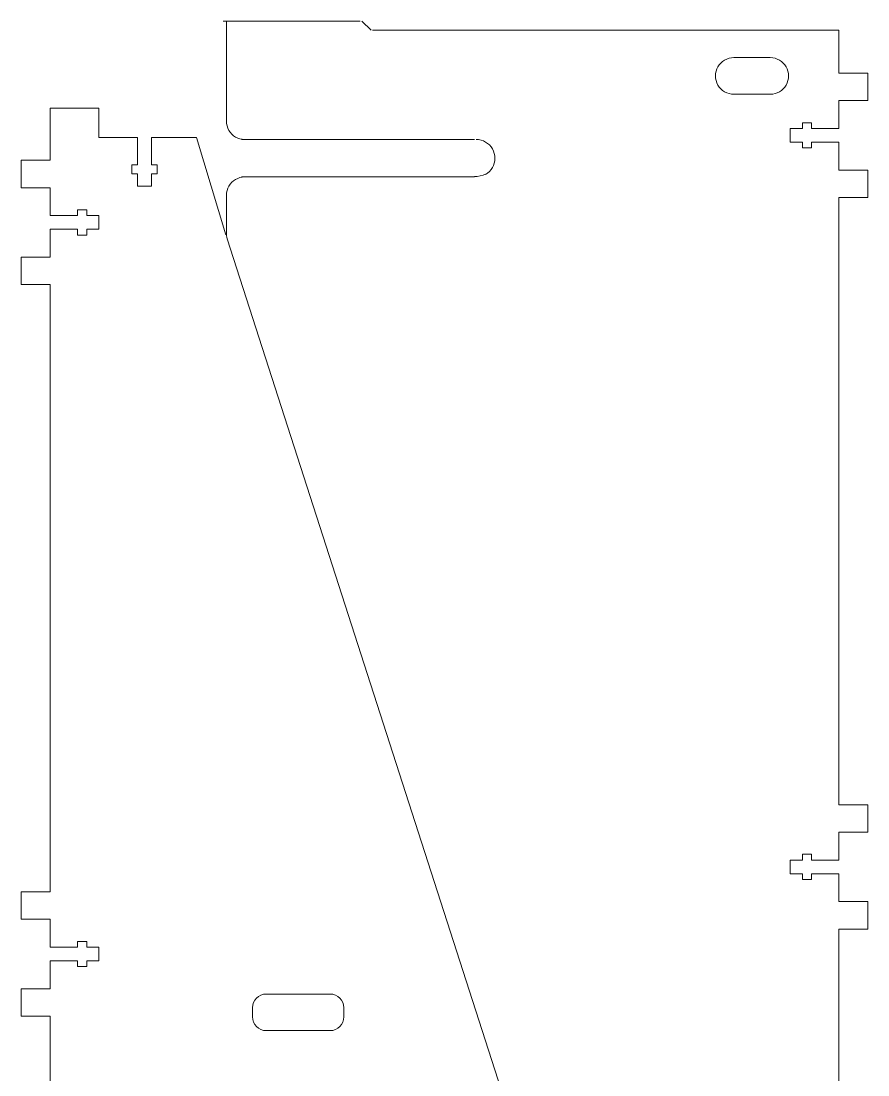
# Model space of a CAD drawing. Header units: inches. Extents: x -222 to 489, y -198 to 427.
# Drawn here: x 304.1 to 489.3, y 196.3 to 426.7 of the extents above; entities that cross this region are included whole.
import ezdxf

# ---------------------------------------------------------------- set-up
doc = ezdxf.new("R2010")
doc.units = ezdxf.units.IN
doc.header["$MEASUREMENT"] = 0

# ---------------------------------------------------------------- blocks, each defined once
blk = doc.blocks.new('block 556')
at = {"lineweight": 0}
blk.add_open_spline([(403.29, 392.72), (404, 392.72), (405.07, 392.91), (405.69, 393.27)], degree=3, dxfattribs=at)
blk = doc.blocks.new('block 557')
at = {"lineweight": 0}
blk.add_lwpolyline([(380.65, 424.73), (378.65, 426.73)], dxfattribs=at)
blk = doc.blocks.new('block 559')
at = {"lineweight": 0}
blk.add_lwpolyline([(467.96, 418.73), (459.97, 418.73)], dxfattribs=at)
blk = doc.blocks.new('block 560')
at = {"lineweight": 0}
blk.add_open_spline([(459.97, 418.73), (459.27, 418.73), (458.57, 418.55), (457.97, 418.2)], degree=3, dxfattribs=at)
blk = doc.blocks.new('block 561')
at = {"lineweight": 0}
blk.add_open_spline([(457.97, 418.2), (457.36, 417.85), (456.85, 417.34), (456.5, 416.73)], degree=3, dxfattribs=at)
blk = doc.blocks.new('block 562')
at = {"lineweight": 0}
blk.add_open_spline([(456.5, 416.73), (456.15, 416.13), (455.97, 415.43), (455.97, 414.73)], degree=3, dxfattribs=at)
blk = doc.blocks.new('block 563')
at = {"lineweight": 0}
blk.add_open_spline([(455.97, 414.73), (455.97, 414.04), (456.15, 413.34), (456.5, 412.74)], degree=3, dxfattribs=at)
blk = doc.blocks.new('block 564')
at = {"lineweight": 0}
blk.add_open_spline([(456.5, 412.74), (456.85, 412.13), (457.36, 411.62), (457.97, 411.27)], degree=3, dxfattribs=at)
blk = doc.blocks.new('block 565')
at = {"lineweight": 0}
blk.add_open_spline([(457.97, 411.27), (458.57, 410.92), (459.27, 410.74), (459.97, 410.74)], degree=3, dxfattribs=at)
blk = doc.blocks.new('block 566')
at = {"lineweight": 0}
blk.add_lwpolyline([(459.97, 410.74), (467.96, 410.74)], dxfattribs=at)
blk = doc.blocks.new('block 567')
at = {"lineweight": 0}
blk.add_open_spline([(467.96, 410.74), (468.66, 410.74), (469.36, 410.92), (469.96, 411.27)], degree=3, dxfattribs=at)
blk = doc.blocks.new('block 568')
at = {"lineweight": 0}
blk.add_open_spline([(469.96, 411.27), (470.57, 411.62), (471.08, 412.13), (471.43, 412.74)], degree=3, dxfattribs=at)
blk = doc.blocks.new('block 569')
at = {"lineweight": 0}
blk.add_open_spline([(471.43, 412.74), (471.77, 413.34), (471.96, 414.04), (471.96, 414.73)], degree=3, dxfattribs=at)
blk = doc.blocks.new('block 570')
at = {"lineweight": 0}
blk.add_open_spline([(471.96, 414.73), (471.96, 415.43), (471.77, 416.13), (471.43, 416.73)], degree=3, dxfattribs=at)
blk = doc.blocks.new('block 571')
at = {"lineweight": 0}
blk.add_open_spline([(471.43, 416.73), (471.08, 417.34), (470.57, 417.85), (469.96, 418.2)], degree=3, dxfattribs=at)
blk = doc.blocks.new('block 572')
at = {"lineweight": 0}
blk.add_open_spline([(469.96, 418.2), (469.36, 418.55), (468.66, 418.73), (467.96, 418.73)], degree=3, dxfattribs=at)
blk = doc.blocks.new('block 573')
at = {"lineweight": 0}
blk.add_open_spline([(353.02, 392.64), (352.32, 392.65), (351.62, 392.46), (351.02, 392.11)], degree=3, dxfattribs=at)
blk = doc.blocks.new('block 574')
at = {"lineweight": 0}
blk.add_open_spline([(351.02, 392.11), (350.41, 391.76), (349.9, 391.25), (349.55, 390.65)], degree=3, dxfattribs=at)
blk = doc.blocks.new('block 575')
at = {"lineweight": 0}
blk.add_open_spline([(349.55, 390.65), (349.2, 390.04), (349.02, 389.34), (349.02, 388.65)], degree=3, dxfattribs=at)
blk = doc.blocks.new('block 576')
at = {"lineweight": 0}
blk.add_lwpolyline([(403.29, 392.64), (352.31, 392.64)], dxfattribs=at)
blk = doc.blocks.new('block 577')
at = {"lineweight": 0}
blk.add_open_spline([(405.69, 393.19), (406.31, 393.55), (406.83, 394.07), (407.19, 394.69)], degree=3, dxfattribs=at)
blk = doc.blocks.new('block 578')
at = {"lineweight": 0}
blk.add_open_spline([(407.19, 394.69), (407.55, 395.31), (407.74, 396.03), (407.74, 396.74)], degree=3, dxfattribs=at)
blk = doc.blocks.new('block 579')
at = {"lineweight": 0}
blk.add_open_spline([(407.74, 396.74), (407.74, 397.46), (407.55, 398.17), (407.19, 398.79)], degree=3, dxfattribs=at)
blk = doc.blocks.new('block 580')
at = {"lineweight": 0}
blk.add_open_spline([(407.19, 398.79), (406.83, 399.41), (406.31, 399.93), (405.69, 400.29)], degree=3, dxfattribs=at)
blk = doc.blocks.new('block 581')
at = {"lineweight": 0}
blk.add_open_spline([(405.69, 400.29), (405.07, 400.65), (404.35, 400.84), (403.64, 400.84)], degree=3, dxfattribs=at)
blk = doc.blocks.new('block 582')
at = {"lineweight": 0}
blk.add_lwpolyline([(352.31, 400.84), (403.29, 400.84)], dxfattribs=at)
blk = doc.blocks.new('block 583')
at = {"lineweight": 0}
blk.add_open_spline([(349.02, 404.84), (349.02, 404.14), (349.2, 403.44), (349.55, 402.84)], degree=3, dxfattribs=at)
blk = doc.blocks.new('block 584')
at = {"lineweight": 0}
blk.add_open_spline([(349.55, 402.84), (349.9, 402.24), (350.41, 401.72), (351.02, 401.38)], degree=3, dxfattribs=at)
blk = doc.blocks.new('block 585')
at = {"lineweight": 0}
blk.add_open_spline([(351.02, 401.38), (351.62, 401.03), (352.32, 400.84), (353.02, 400.84)], degree=3, dxfattribs=at)
blk = doc.blocks.new('block 586')
at = {"lineweight": 0}
blk.add_lwpolyline([(349.02, 426.73), (349.02, 404.84)], dxfattribs=at)
blk = doc.blocks.new('block 587')
at = {"lineweight": 0}
blk.add_lwpolyline([(378.3, 426.73), (348.31, 426.73)], dxfattribs=at)
blk = doc.blocks.new('block 588')
at = {"lineweight": 0}
blk.add_lwpolyline([(482.96, 424.73), (381, 424.73)], dxfattribs=at)
blk = doc.blocks.new('block 589')
at = {"lineweight": 0}
blk.add_lwpolyline([(489.3, 415.33), (482.96, 415.33)], dxfattribs=at)
blk = doc.blocks.new('block 590')
at = {"lineweight": 0}
blk.add_lwpolyline([(489.3, 409.34), (489.3, 415.33)], dxfattribs=at)
blk = doc.blocks.new('block 591')
at = {"lineweight": 0}
blk.add_lwpolyline([(482.96, 409.34), (489.3, 409.34)], dxfattribs=at)
blk = doc.blocks.new('block 592')
at = {"lineweight": 0}
blk.add_lwpolyline([(482.96, 403.24), (476.96, 403.24)], dxfattribs=at)
blk = doc.blocks.new('block 593')
at = {"lineweight": 0}
blk.add_lwpolyline([(476.96, 403.24), (476.96, 404.49)], dxfattribs=at)
blk = doc.blocks.new('block 594')
at = {"lineweight": 0}
blk.add_lwpolyline([(476.96, 404.49), (474.96, 404.49)], dxfattribs=at)
blk = doc.blocks.new('block 595')
at = {"lineweight": 0}
blk.add_lwpolyline([(474.96, 404.49), (474.96, 403.24)], dxfattribs=at)
blk = doc.blocks.new('block 596')
at = {"lineweight": 0}
blk.add_lwpolyline([(474.96, 403.24), (472.31, 403.24)], dxfattribs=at)
blk = doc.blocks.new('block 597')
at = {"lineweight": 0}
blk.add_lwpolyline([(472.31, 403.24), (472.31, 400.24)], dxfattribs=at)
blk = doc.blocks.new('block 598')
at = {"lineweight": 0}
blk.add_lwpolyline([(472.31, 400.24), (474.96, 400.24)], dxfattribs=at)
blk = doc.blocks.new('block 599')
at = {"lineweight": 0}
blk.add_lwpolyline([(474.96, 400.24), (474.96, 398.99)], dxfattribs=at)
blk = doc.blocks.new('block 600')
at = {"lineweight": 0}
blk.add_lwpolyline([(474.96, 398.99), (476.96, 398.99)], dxfattribs=at)
blk = doc.blocks.new('block 601')
at = {"lineweight": 0}
blk.add_lwpolyline([(476.96, 398.99), (476.96, 400.24)], dxfattribs=at)
blk = doc.blocks.new('block 602')
at = {"lineweight": 0}
blk.add_lwpolyline([(476.96, 400.24), (482.96, 400.24)], dxfattribs=at)
blk = doc.blocks.new('block 603')
at = {"lineweight": 0}
blk.add_lwpolyline([(489.3, 394.14), (482.96, 394.14)], dxfattribs=at)
blk = doc.blocks.new('block 604')
at = {"lineweight": 0}
blk.add_lwpolyline([(489.3, 388.15), (489.3, 394.14)], dxfattribs=at)
blk = doc.blocks.new('block 605')
at = {"lineweight": 0}
blk.add_lwpolyline([(482.96, 388.15), (489.3, 388.15)], dxfattribs=at)
blk = doc.blocks.new('block 606')
at = {"lineweight": 0}
blk.add_lwpolyline([(489.3, 255.41), (482.96, 255.41)], dxfattribs=at)
blk = doc.blocks.new('block 607')
at = {"lineweight": 0}
blk.add_lwpolyline([(489.3, 249.41), (489.3, 255.41)], dxfattribs=at)
blk = doc.blocks.new('block 608')
at = {"lineweight": 0}
blk.add_lwpolyline([(482.96, 249.41), (489.3, 249.41)], dxfattribs=at)
blk = doc.blocks.new('block 609')
at = {"lineweight": 0}
blk.add_lwpolyline([(482.96, 243.31), (482.96, 249.41)], dxfattribs=at)
blk = doc.blocks.new('block 610')
at = {"lineweight": 0}
blk.add_lwpolyline([(482.96, 243.31), (476.96, 243.31)], dxfattribs=at)
blk = doc.blocks.new('block 611')
at = {"lineweight": 0}
blk.add_lwpolyline([(476.96, 243.31), (476.96, 244.56)], dxfattribs=at)
blk = doc.blocks.new('block 612')
at = {"lineweight": 0}
blk.add_lwpolyline([(476.96, 244.56), (474.96, 244.56)], dxfattribs=at)
blk = doc.blocks.new('block 613')
at = {"lineweight": 0}
blk.add_lwpolyline([(474.96, 244.56), (474.96, 243.31)], dxfattribs=at)
blk = doc.blocks.new('block 614')
at = {"lineweight": 0}
blk.add_lwpolyline([(474.96, 243.31), (472.31, 243.31)], dxfattribs=at)
blk = doc.blocks.new('block 615')
at = {"lineweight": 0}
blk.add_lwpolyline([(472.31, 243.31), (472.31, 240.31)], dxfattribs=at)
blk = doc.blocks.new('block 616')
at = {"lineweight": 0}
blk.add_lwpolyline([(472.31, 240.31), (474.96, 240.31)], dxfattribs=at)
blk = doc.blocks.new('block 617')
at = {"lineweight": 0}
blk.add_lwpolyline([(474.96, 240.31), (474.96, 239.07)], dxfattribs=at)
blk = doc.blocks.new('block 618')
at = {"lineweight": 0}
blk.add_lwpolyline([(474.96, 239.07), (476.96, 239.07)], dxfattribs=at)
blk = doc.blocks.new('block 619')
at = {"lineweight": 0}
blk.add_lwpolyline([(476.96, 239.07), (476.96, 240.31)], dxfattribs=at)
blk = doc.blocks.new('block 620')
at = {"lineweight": 0}
blk.add_lwpolyline([(476.96, 240.31), (482.96, 240.31)], dxfattribs=at)
blk = doc.blocks.new('block 621')
at = {"lineweight": 0}
blk.add_lwpolyline([(489.3, 234.22), (482.96, 234.22)], dxfattribs=at)
blk = doc.blocks.new('block 622')
at = {"lineweight": 0}
blk.add_lwpolyline([(489.3, 228.22), (489.3, 234.22)], dxfattribs=at)
blk = doc.blocks.new('block 623')
at = {"lineweight": 0}
blk.add_lwpolyline([(482.96, 228.22), (489.3, 228.22)], dxfattribs=at)
blk = doc.blocks.new('block 656')
at = {"lineweight": 0}
blk.add_lwpolyline([(349.21, 379.15), (450.91, 63.3)], dxfattribs=at)
blk = doc.blocks.new('block 657')
at = {"lineweight": 0}
blk.add_open_spline([(349.02, 380.38), (349.02, 379.96), (349.08, 379.55), (349.21, 379.15)], degree=3, dxfattribs=at)
blk = doc.blocks.new('block 658')
at = {"lineweight": 0}
blk.add_lwpolyline([(349.02, 388.65), (349.02, 380.38)], dxfattribs=at)
blk = doc.blocks.new('block 660')
at = {"lineweight": 0}
blk.add_lwpolyline([(482.96, 415.33), (482.96, 424.73)], dxfattribs=at)
blk = doc.blocks.new('block 663')
at = {"lineweight": 0}
blk.add_lwpolyline([(482.96, 95.48), (482.96, 228.22)], dxfattribs=at)
blk = doc.blocks.new('block 664')
at = {"lineweight": 0}
blk.add_lwpolyline([(482.96, 234.22), (482.96, 240.31)], dxfattribs=at)
blk = doc.blocks.new('block 665')
at = {"lineweight": 0}
blk.add_lwpolyline([(482.96, 394.14), (482.96, 400.24)], dxfattribs=at)
blk = doc.blocks.new('block 666')
at = {"lineweight": 0}
blk.add_lwpolyline([(482.96, 255.41), (482.96, 388.15)], dxfattribs=at)
blk = doc.blocks.new('block 667')
at = {"lineweight": 0}
blk.add_lwpolyline([(482.96, 403.24), (482.96, 409.34)], dxfattribs=at)
blk = doc.blocks.new('block 558')
for name in ['block 587', 'block 586', 'block 588', 'block 660', 'block 561', 'block 560', 'block 559', 'block 572', 'block 571', 'block 562', 'block 563', 'block 570', 'block 569', 'block 589', 'block 590', 'block 564', 'block 568', 'block 565', 'block 566', 'block 567', 'block 591', 'block 667', 'block 583', 'block 596', 'block 597', 'block 594', 'block 595', 'block 593', 'block 592', 'block 584', 'block 585', 'block 582', 'block 581', 'block 580', 'block 579', 'block 598', 'block 599', 'block 600', 'block 601', 'block 602', 'block 665', 'block 578', 'block 577', 'block 603', 'block 604', 'block 574', 'block 573', 'block 576', 'block 575', 'block 658', 'block 605', 'block 666', 'block 657', 'block 656', 'block 606', 'block 607', 'block 608', 'block 609', 'block 612', 'block 613', 'block 611', 'block 614', 'block 615', 'block 610', 'block 616', 'block 617', 'block 619', 'block 620', 'block 664', 'block 618', 'block 621', 'block 622', 'block 623', 'block 663']:
    blk.add_blockref(name, (0, 0))
blk = doc.blocks.new('block 555')
for name in ['block 558', 'block 557', 'block 556']:
    blk.add_blockref(name, (0, 0))
blk = doc.blocks.new('block 718')
at = {"lineweight": 0}
blk.add_lwpolyline([(304.12, 209.18), (310.47, 209.18)], dxfattribs=at)
blk = doc.blocks.new('block 719')
at = {"lineweight": 0}
blk.add_lwpolyline([(304.12, 215.18), (304.12, 209.18)], dxfattribs=at)
blk = doc.blocks.new('block 720')
at = {"lineweight": 0}
blk.add_lwpolyline([(310.47, 215.18), (304.12, 215.18)], dxfattribs=at)
blk = doc.blocks.new('block 721')
at = {"lineweight": 0}
blk.add_lwpolyline([(310.47, 221.28), (310.47, 215.18)], dxfattribs=at)
blk = doc.blocks.new('block 722')
at = {"lineweight": 0}
blk.add_lwpolyline([(310.47, 221.28), (316.47, 221.28)], dxfattribs=at)
blk = doc.blocks.new('block 723')
at = {"lineweight": 0}
blk.add_lwpolyline([(316.47, 221.28), (316.47, 220.03)], dxfattribs=at)
blk = doc.blocks.new('block 724')
at = {"lineweight": 0}
blk.add_lwpolyline([(316.47, 220.03), (318.47, 220.03)], dxfattribs=at)
blk = doc.blocks.new('block 725')
at = {"lineweight": 0}
blk.add_lwpolyline([(318.47, 220.03), (318.47, 221.28)], dxfattribs=at)
blk = doc.blocks.new('block 726')
at = {"lineweight": 0}
blk.add_lwpolyline([(318.47, 221.28), (321.12, 221.28)], dxfattribs=at)
blk = doc.blocks.new('block 727')
at = {"lineweight": 0}
blk.add_lwpolyline([(321.12, 221.28), (321.12, 224.27)], dxfattribs=at)
blk = doc.blocks.new('block 728')
at = {"lineweight": 0}
blk.add_lwpolyline([(321.12, 224.27), (318.47, 224.27)], dxfattribs=at)
blk = doc.blocks.new('block 729')
at = {"lineweight": 0}
blk.add_lwpolyline([(318.47, 224.27), (318.47, 225.52)], dxfattribs=at)
blk = doc.blocks.new('block 730')
at = {"lineweight": 0}
blk.add_lwpolyline([(318.47, 225.52), (316.47, 225.52)], dxfattribs=at)
blk = doc.blocks.new('block 731')
at = {"lineweight": 0}
blk.add_lwpolyline([(316.47, 225.52), (316.47, 224.27)], dxfattribs=at)
blk = doc.blocks.new('block 732')
at = {"lineweight": 0}
blk.add_lwpolyline([(316.47, 224.27), (310.47, 224.27)], dxfattribs=at)
blk = doc.blocks.new('block 733')
at = {"lineweight": 0}
blk.add_lwpolyline([(304.12, 230.37), (310.47, 230.37)], dxfattribs=at)
blk = doc.blocks.new('block 734')
at = {"lineweight": 0}
blk.add_lwpolyline([(304.12, 236.37), (304.12, 230.37)], dxfattribs=at)
blk = doc.blocks.new('block 735')
at = {"lineweight": 0}
blk.add_lwpolyline([(310.47, 236.37), (304.12, 236.37)], dxfattribs=at)
blk = doc.blocks.new('block 736')
at = {"lineweight": 0}
blk.add_lwpolyline([(304.12, 369.11), (310.47, 369.11)], dxfattribs=at)
blk = doc.blocks.new('block 737')
at = {"lineweight": 0}
blk.add_lwpolyline([(304.12, 375.1), (304.12, 369.11)], dxfattribs=at)
blk = doc.blocks.new('block 738')
at = {"lineweight": 0}
blk.add_lwpolyline([(310.47, 375.1), (304.12, 375.1)], dxfattribs=at)
blk = doc.blocks.new('block 739')
at = {"lineweight": 0}
blk.add_lwpolyline([(310.47, 381.2), (316.47, 381.2)], dxfattribs=at)
blk = doc.blocks.new('block 740')
at = {"lineweight": 0}
blk.add_lwpolyline([(316.47, 381.2), (316.47, 379.95)], dxfattribs=at)
blk = doc.blocks.new('block 741')
at = {"lineweight": 0}
blk.add_lwpolyline([(316.47, 379.95), (318.47, 379.95)], dxfattribs=at)
blk = doc.blocks.new('block 742')
at = {"lineweight": 0}
blk.add_lwpolyline([(318.47, 379.95), (318.47, 381.2)], dxfattribs=at)
blk = doc.blocks.new('block 743')
at = {"lineweight": 0}
blk.add_lwpolyline([(318.47, 381.2), (321.12, 381.2)], dxfattribs=at)
blk = doc.blocks.new('block 744')
at = {"lineweight": 0}
blk.add_lwpolyline([(321.12, 381.2), (321.12, 384.2)], dxfattribs=at)
blk = doc.blocks.new('block 745')
at = {"lineweight": 0}
blk.add_lwpolyline([(321.12, 384.2), (318.47, 384.2)], dxfattribs=at)
blk = doc.blocks.new('block 746')
at = {"lineweight": 0}
blk.add_lwpolyline([(318.47, 384.2), (318.47, 385.45)], dxfattribs=at)
blk = doc.blocks.new('block 747')
at = {"lineweight": 0}
blk.add_lwpolyline([(318.47, 385.45), (316.47, 385.45)], dxfattribs=at)
blk = doc.blocks.new('block 748')
at = {"lineweight": 0}
blk.add_lwpolyline([(316.47, 385.45), (316.47, 384.2)], dxfattribs=at)
blk = doc.blocks.new('block 749')
at = {"lineweight": 0}
blk.add_lwpolyline([(316.47, 384.2), (310.47, 384.2)], dxfattribs=at)
blk = doc.blocks.new('block 750')
at = {"lineweight": 0}
blk.add_lwpolyline([(304.12, 390.3), (310.47, 390.3)], dxfattribs=at)
blk = doc.blocks.new('block 751')
at = {"lineweight": 0}
blk.add_lwpolyline([(304.12, 396.3), (304.12, 390.3)], dxfattribs=at)
blk = doc.blocks.new('block 752')
at = {"lineweight": 0}
blk.add_lwpolyline([(310.47, 396.3), (304.12, 396.3)], dxfattribs=at)
blk = doc.blocks.new('block 753')
at = {"lineweight": 0}
blk.add_lwpolyline([(321.12, 407.69), (310.47, 407.69)], dxfattribs=at)
blk = doc.blocks.new('block 754')
at = {"lineweight": 0}
blk.add_lwpolyline([(321.12, 407.69), (321.12, 401.29)], dxfattribs=at)
blk = doc.blocks.new('block 755')
at = {"lineweight": 0}
blk.add_lwpolyline([(321.12, 401.29), (329.56, 401.29)], dxfattribs=at)
blk = doc.blocks.new('block 756')
at = {"lineweight": 0}
blk.add_lwpolyline([(329.56, 401.29), (329.56, 395.3)], dxfattribs=at)
blk = doc.blocks.new('block 757')
at = {"lineweight": 0}
blk.add_lwpolyline([(329.56, 395.3), (328.31, 395.3)], dxfattribs=at)
blk = doc.blocks.new('block 758')
at = {"lineweight": 0}
blk.add_lwpolyline([(328.31, 395.3), (328.31, 393.3)], dxfattribs=at)
blk = doc.blocks.new('block 759')
at = {"lineweight": 0}
blk.add_lwpolyline([(328.31, 393.3), (329.56, 393.3)], dxfattribs=at)
blk = doc.blocks.new('block 760')
at = {"lineweight": 0}
blk.add_lwpolyline([(329.56, 393.3), (329.56, 390.65)], dxfattribs=at)
blk = doc.blocks.new('block 761')
at = {"lineweight": 0}
blk.add_lwpolyline([(329.56, 390.65), (332.66, 390.65)], dxfattribs=at)
blk = doc.blocks.new('block 762')
at = {"lineweight": 0}
blk.add_lwpolyline([(332.66, 390.65), (332.66, 393.3)], dxfattribs=at)
blk = doc.blocks.new('block 763')
at = {"lineweight": 0}
blk.add_lwpolyline([(332.66, 393.3), (333.91, 393.3)], dxfattribs=at)
blk = doc.blocks.new('block 764')
at = {"lineweight": 0}
blk.add_lwpolyline([(333.91, 393.3), (333.91, 395.3)], dxfattribs=at)
blk = doc.blocks.new('block 765')
at = {"lineweight": 0}
blk.add_lwpolyline([(333.91, 395.3), (332.66, 395.3)], dxfattribs=at)
blk = doc.blocks.new('block 766')
at = {"lineweight": 0}
blk.add_lwpolyline([(332.66, 395.3), (332.66, 401.29)], dxfattribs=at)
blk = doc.blocks.new('block 767')
at = {"lineweight": 0}
blk.add_lwpolyline([(332.66, 401.29), (342.52, 401.29)], dxfattribs=at)
blk = doc.blocks.new('block 768')
at = {"lineweight": 0}
blk.add_lwpolyline([(348.91, 379.99), (342.52, 401.29)], dxfattribs=at)
blk = doc.blocks.new('block 775')
at = {"lineweight": 0}
blk.add_lwpolyline([(310.47, 390.3), (310.47, 384.2)], dxfattribs=at)
blk = doc.blocks.new('block 777')
at = {"lineweight": 0}
blk.add_lwpolyline([(310.47, 381.2), (310.47, 375.1)], dxfattribs=at)
blk = doc.blocks.new('block 778')
at = {"lineweight": 0}
blk.add_lwpolyline([(310.47, 407.69), (310.47, 396.3)], dxfattribs=at)
blk = doc.blocks.new('block 779')
at = {"lineweight": 0}
blk.add_lwpolyline([(310.47, 369.11), (310.47, 236.37)], dxfattribs=at)
blk = doc.blocks.new('block 780')
at = {"lineweight": 0}
blk.add_lwpolyline([(310.47, 230.37), (310.47, 224.27)], dxfattribs=at)
blk = doc.blocks.new('block 782')
at = {"lineweight": 0}
blk.add_lwpolyline([(310.47, 209.18), (310.47, 76.44)], dxfattribs=at)
blk = doc.blocks.new('block 668')
for name in ['block 753', 'block 778', 'block 754', 'block 755', 'block 756', 'block 766', 'block 767', 'block 768', 'block 751', 'block 752', 'block 757', 'block 758', 'block 765', 'block 764', 'block 759', 'block 760', 'block 762', 'block 763', 'block 750', 'block 775', 'block 761', 'block 747', 'block 748', 'block 746', 'block 749', 'block 745', 'block 744', 'block 739', 'block 777', 'block 740', 'block 742', 'block 743', 'block 741', 'block 737', 'block 738', 'block 736', 'block 779', 'block 734', 'block 735', 'block 733', 'block 780', 'block 732', 'block 730', 'block 731', 'block 729', 'block 728', 'block 727', 'block 721', 'block 722', 'block 723', 'block 725', 'block 726', 'block 724', 'block 719', 'block 720', 'block 718', 'block 782']:
    blk.add_blockref(name, (0, 0))
blk = doc.blocks.new('block 554')
for name in ['block 555', 'block 668']:
    blk.add_blockref(name, (0, 0))
blk = doc.blocks.new('block 553')
at = {"lineweight": 0}
blk.add_open_spline([(357.72, 206.01), (356.06, 206.01), (354.72, 207.35), (354.72, 209.01), (354.72, 209.01), (354.72, 211.01), (354.72, 211.01), (354.72, 212.67), (356.06, 214.01), (357.72, 214.01), (357.72, 214.01), (371.72, 214.01), (371.72, 214.01), (373.37, 214.01), (374.72, 212.67), (374.72, 211.01), (374.72, 211.01), (374.72, 209.01), (374.72, 209.01), (374.72, 207.35), (373.37, 206.01), (371.72, 206.01), (371.72, 206.01), (357.72, 206.01), (357.72, 206.01)], degree=3, knots=[0, 0, 0, 0, 1, 1, 1, 2, 2, 2, 3, 3, 3, 4, 4, 4, 5, 5, 5, 6, 6, 6, 7, 7, 7, 8, 8, 8, 8], dxfattribs=at)
blk.add_blockref('block 554', (0, 0))

msp = doc.modelspace()

# ---------------------------------------------------------------- block references
msp.add_blockref('block 553', (0, 0))

doc.saveas('drawing.dxf')
